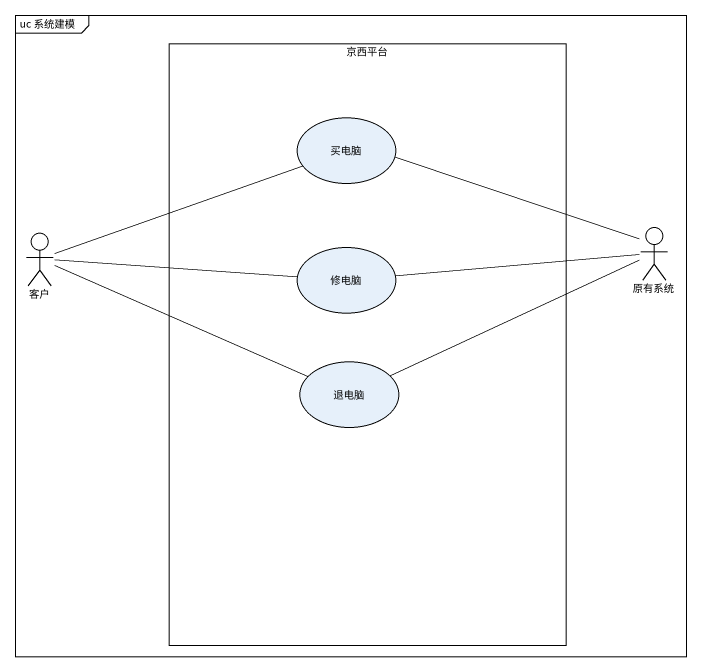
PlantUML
@startuml
mainframe uc 系统建模
rectangle 京西平台 {
  usecase 买电脑
  usecase 修电脑
  usecase 退电脑
}
actor 原有系统
actor 客户
买电脑 -right- 原有系统
客户 -right- 买电脑
客户 -right- 修电脑
客户 -right- 退电脑
修电脑 -right- 原有系统
退电脑 -right- 原有系统
@enduml
